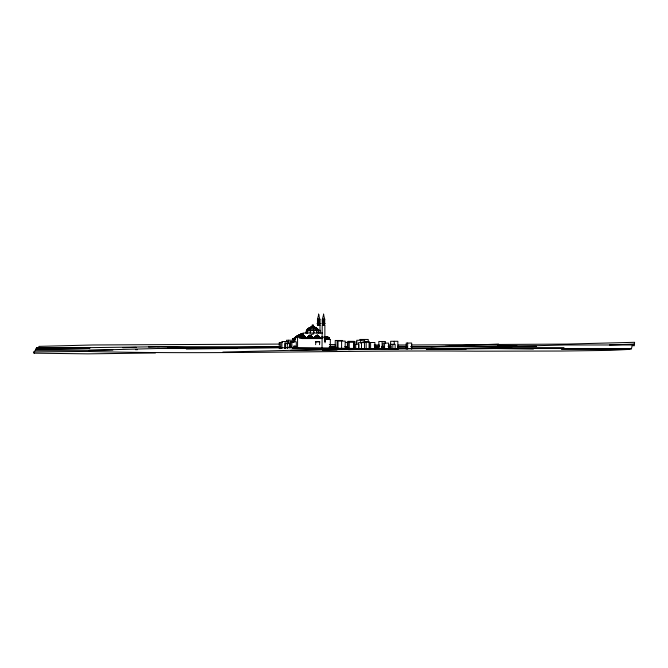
<?xml version="1.0" encoding="UTF-8"?>
<svg xmlns="http://www.w3.org/2000/svg" width="668" height="668" viewBox="0 0 668 668"><rect width="100%" height="100%" fill="white"/><g stroke="black" fill="none" stroke-linecap="round" stroke-linejoin="round"><path stroke-width="1" d="M294.697 339.428C295.824 338.776 292.801 338.609 295.339 339.428M322.419 333.023L310.319 333.023L310.461 330.359M302.487 337.874L302.829 335.862A3.031 3.014 -90 0 1 304.316 336.188L305.936 337.874L299.656 337.874L301.276 336.188A3.031 3.014 -90 0 1 302.796 335.854A3.031 2.831 90 0 1 304.224 336.188L305.911 337.874M309.576 337.874L309.919 335.862A3.031 3.014 -90 0 1 311.413 336.188L313.033 337.874L306.754 337.874L308.374 336.188A3.031 3.014 -90 0 1 309.894 335.854A3.031 2.831 90 0 1 311.321 336.188L313.008 337.874M316.908 337.874L317.242 335.862A3.031 3.014 -90 0 1 318.736 336.188L320.356 337.874L314.077 337.874L315.697 336.188A3.031 3.014 -90 0 1 317.216 335.854A3.031 2.831 90 0 1 318.644 336.188L320.164 337.874L318.603 336.188A3.031 2.764 -90 0 0 317.216 335.854A3.031 2.764 -90 0 0 315.822 336.188L314.428 337.565M327.128 338.618L327.303 337.206L327.604 337.833A2.831 0.459 -90 0 1 327.704 338.618M310.319 333.023L310.486 330.359A6.931 2.447 -90 0 1 312.674 327.019A6.931 0.685 -90 0 1 312.733 327.019A6.931 5.361 -90 0 1 315.004 327.57M324.79 339.611L324.832 339.102M315.605 344.663L315.889 341.816M319.521 344.663L319.805 341.624L315.405 341.624M307.514 333.023L307.823 330.359L307.514 333.023L309.718 333.023M310.921 330.359L310.837 330.961L310.086 330.961M325.784 337.691A2.271 2.238 -90 0 0 324.347 337.181L324.306 337.231A2.229 2.213 -90 0 1 325.065 337.691A2.271 2.238 -90 0 0 324.264 337.273L324.347 337.206A2.229 2.213 -90 0 1 325.792 337.691L325.859 337.206L326.594 337.574M306.478 330.359L306.078 333.023L306.478 330.359L320.389 330.359L320.389 333.023M38.602 347.636L38.953 346.383L92.869 344.972L279.349 344.078M301.685 337.874L302.253 336.188M308.775 337.874L309.351 336.188A3.031 1.069 -90 0 1 309.894 335.854A3.031 2.764 -90 0 1 311.28 336.188L312.841 337.874L311.321 336.188M316.098 337.874L316.674 336.188A3.031 1.069 -90 0 1 317.216 335.854A3.031 2.463 90 0 1 318.452 336.188L319.78 337.874M294.413 339.428L294.713 338.943L295.323 339.428L294.713 338.943L294.095 339.428L294.897 339.102M324.873 325.458L324.873 338.576A2.831 2.188 -90 0 1 325.349 337.833A2.229 0.785 -90 0 1 326.385 337.691L326.61 337.206L326.844 337.682A2.271 1.436 90 0 0 325.875 337.181A2.271 2.263 -90 0 0 324.431 337.691A2.229 2.196 -90 0 1 325.875 337.19A2.271 2.263 -90 0 1 327.32 337.691M294.379 339.428L294.713 338.943L295.281 339.428M302.504 336.355L302.546 336.188A3.031 0.493 -90 0 1 302.796 335.854A3.031 2.764 -90 0 1 304.182 336.188L305.744 337.874M309.601 336.355L309.643 336.188A3.031 0.493 -90 0 1 309.894 335.854A3.031 2.463 90 0 1 311.129 336.188L312.457 337.874M316.924 336.355L316.966 336.188A3.031 0.493 -90 0 1 317.216 335.854A3.031 2.346 -90 0 1 318.394 336.188L318.611 336.355M324.64 338.4A2.831 2.797 -90 0 1 325.082 337.833A2.271 2.121 -90 0 1 327.971 337.691A2.229 2.029 -90 0 0 326.61 337.19L326.468 337.682A2.271 0.935 90 0 0 325.875 337.181A2.271 2.121 -90 0 0 324.514 337.691A2.229 1.411 -90 0 0 324.297 337.44M155.444 352.971L87.733 353.856L34.043 353.155L34.377 352.787M628.897 349.414L610.293 350.383L561.103 351.034L474.865 351.193C345.598 349.932 216.349 354.842 87.09 351.435L33.4 351.894L34.043 353.155M629.74 348.529L629.456 349.414L561.462 349.414M35.454 350.299L35.796 349.23L89.712 348.529L35.796 349.23M36.022 349.23L36.598 347.636L90.289 347.636M496.583 346.75L564.585 344.972L632.295 344.972L632.011 345.857A3243.516 17.201 -90 0 1 631.16 348.529L630.876 349.414L630.592 348.529L292.292 348.529M300.959 337.874L301.903 336.188A3.031 1.762 -90 0 1 302.796 335.854A3.031 2.463 90 0 1 304.032 336.188L305.359 337.874M308.048 337.874L309 336.188A3.031 1.762 -90 0 1 309.894 335.854A3.031 2.346 -90 0 1 311.071 336.188L311.288 336.355M315.379 337.874L316.323 336.188A3.031 1.762 -90 0 1 317.216 335.854A3.031 1.92 90 0 1 318.185 336.188L319.212 337.874M295.306 339.169L295.49 338.693M294.045 339.67L296.659 336.505A8.108 6.271 -90 0 1 298.521 335.854A8.108 8.066 -90 0 1 299.147 335.946L299.648 334.827A5.177 5.11 -90 0 1 302.938 333.808A6.129 0.451 -90 0 0 302.554 336.338M300.358 337.874L301.619 336.188A3.031 2.346 -90 0 1 302.796 335.854A3.031 2.346 -90 0 1 303.973 336.188L304.783 337.006M307.455 337.874L308.708 336.188A3.031 2.346 -90 0 1 309.894 335.854A3.031 1.92 90 0 1 310.862 336.188L311.889 337.874M314.778 337.874L316.031 336.188A3.031 2.346 -90 0 1 317.216 335.854A3.031 1.762 -90 0 1 318.102 336.188L318.269 336.355M324.656 338.4A2.831 1.653 -90 0 1 324.924 337.833A2.271 1.328 -90 0 1 326.727 337.691A2.271 0.935 -90 0 1 327.345 337.181L327.362 337.206A2.271 1.436 90 0 1 328.372 337.841A2.831 1.795 -90 0 1 328.739 338.618M293.244 339.67L296.266 336.505A8.108 7.39 -90 0 1 298.521 335.854A8.108 7.999 90 0 1 299.139 335.946A8.108 7.39 90 0 0 298.521 335.854A8.108 8.066 90 0 0 296.124 336.497L292.584 339.428L293.653 339.428M307.013 337.874L308.466 336.188L306.779 337.874M314.344 337.874L315.789 336.188L314.102 337.874M293.102 339.67L296.325 336.505A8.108 7.59 90 0 1 298.521 335.854A8.108 7.59 -90 0 1 299.105 335.946M295.147 339.67L292.759 339.67L293.219 338.943L292.601 339.428L293.586 339.102M292.759 339.67L293.427 339.152M294.037 339.169L294.296 338.693M299.681 337.874L301.285 336.188L300.391 337.006M297.711 337.006L298.32 336.188A3.031 1.762 90 0 1 298.846 335.895A5.661 5.194 -90 0 0 298.254 336.814M295.707 338.25L296.208 337.44M297.293 337.089L297.678 336.505M293.411 339.002L293.077 339.428L296.149 336.505A8.108 7.999 -90 0 1 298.521 335.854A8.108 6.271 90 0 1 299.005 335.946A8.108 6.588 -90 0 0 298.521 335.854A8.108 0.802 -90 0 0 298.346 336.271L298.003 336.797A6.104 6.054 -90 0 1 298.872 335.511L299.69 334.827A5.244 5.202 90 0 1 302.938 333.808A5.995 1.87 -90 0 0 301.251 336.806L297.569 336.797L297.569 348.354L330.318 348.354L330.318 339.461M301.168 337.006L301.827 336.188A3.031 1.92 -90 0 1 302.796 335.854A3.031 1.92 90 0 1 303.765 336.188L304.792 337.874M298.571 336.355L298.671 336.188A3.031 1.069 -90 0 1 298.88 335.962L299.464 335.161L299.464 336.021M300.191 337.273L299.84 337.874L301.402 336.188A3.031 2.764 -90 0 1 302.796 335.854A3.031 1.762 -90 0 1 303.681 336.188L303.848 336.355M307.105 337.565L308.499 336.188A3.031 2.764 -90 0 1 309.894 335.854A3.031 1.762 -90 0 1 310.779 336.188L310.946 336.355M298.279 336.338L299.297 335.152M298.462 336.355L298.579 336.188A3.031 1.252 -90 0 1 298.955 335.895A3.031 2.989 -90 0 0 297.703 336.188L296.492 337.089M302.053 336.355L302.17 336.188A3.031 1.252 -90 0 1 302.796 335.854A3.031 1.252 90 0 1 303.422 336.188L304.099 337.874M309.142 336.355L309.259 336.188A3.031 1.252 -90 0 1 309.894 335.854A3.031 1.252 90 0 1 310.52 336.188L311.188 337.874M316.465 336.355L316.582 336.188A3.031 1.252 -90 0 1 317.216 335.854A3.031 1.252 90 0 1 317.843 336.188L318.511 337.874M297.227 337.006L297.97 336.188A3.031 2.463 -90 0 1 298.955 335.862A3.031 2.764 -90 0 0 297.819 336.188L296.65 337.006L297.16 336.538A8.108 4.726 -90 0 1 298.521 335.854A8.108 5.144 -90 0 1 298.922 335.946A8.108 4.726 90 0 0 298.521 335.854A8.108 6.588 90 0 0 296.567 336.497L294.596 338.25M328.055 337.691A2.271 2.263 -90 0 0 325.049 337.841A2.229 2.196 -90 0 1 326.61 337.19A2.271 1.436 90 0 1 327.529 337.691L327.362 337.206L327.103 337.682A2.229 0.785 -90 0 0 326.076 337.841A2.831 2.188 -90 0 0 325.633 338.618M297.126 337.006L297.519 336.538M300.709 337.006L301.552 336.188A3.031 2.463 90 0 1 302.796 335.854L302.971 336.355M307.806 337.006L308.199 336.538M315.129 337.006L315.53 336.538M296.316 337.089L296.993 336.505M298.062 336.355L298.245 336.188A3.031 1.92 -90 0 1 299.014 335.862M308.741 336.355L308.925 336.188A3.031 1.92 -90 0 1 309.894 335.854L310.069 336.355M316.064 336.355L316.248 336.188A3.031 1.92 -90 0 1 317.216 335.854L317.392 336.355M297.811 336.355L298.028 336.188A3.031 2.346 -90 0 1 298.972 335.862M308.424 336.355L308.649 336.188A3.031 2.463 90 0 1 309.894 335.854A3.031 1.069 -90 0 1 310.428 336.188L310.528 336.355M315.747 336.355L315.972 336.188A3.031 2.463 90 0 1 317.216 335.854A3.031 1.069 -90 0 1 317.751 336.188L317.851 336.355M325.132 337.841A2.229 2.029 -90 0 1 326.61 337.19A2.271 0.935 90 0 1 327.211 337.691A2.271 2.121 -90 0 0 325.875 337.181L325.642 337.682A2.271 2.071 90 0 0 324.347 337.181L324.498 337.682M297.819 336.188L296.809 337.006L297.703 336.188M311.196 334.509L313.643 333.975M324.807 337.056L324.347 337.131A2.28 2.246 -80.5 0 1 324.807 337.056L326.109 337.682L325.901 337.206A2.229 1.812 -90 0 0 324.698 337.691A2.271 1.754 90 0 0 324.289 337.348L324.322 336.714M430.584 346.75L498.587 344.078M609.483 345.022L633.448 344.078L633.732 344.972A1622.597 8.717 -90 0 0 634.6 342.3L566.881 344.078L411.655 344.972M122.687 347.702L136.197 347.343M148.555 347.018L159.151 346.75M34.602 351.376L35.229 350.299L89.145 350.299L156.863 348.529L237.224 348.529M222.878 352.078L359.442 348.529M430.877 346.75L440.145 346.508M445.297 346.366L457.663 346.049M471.057 345.698L474.146 345.615M322.419 350.374L336.998 349.99M348.462 349.69L358.875 349.414M442.433 349.038L496.299 347.636M36.373 348.337L157.999 346.75M221.083 347.702L279.984 346.951M329.716 346.283L335.962 346.199M89.145 350.299L112.842 349.99M135.512 349.698L137.575 349.673M186.314 349.03L292.576 347.636L398.412 349.022M329.14 347.168L335.678 347.093M329.207 348.053L336.146 347.961M375.575 347.452L378.856 347.402M389.277 347.268L391.364 347.243M397.61 347.16L406.987 347.034M411.154 346.976L429.148 346.75M429.724 346.75L498.303 345.857L517.057 346.35M290.881 350.299L427.729 348.529M495.723 348.529L426.309 349.414L456.186 349.414M591.197 349.03L631.444 348.529M318.569 314.144L318.678 315.254M323.638 314.144L323.638 315.254M318.745 315.254L318.636 314.144M319.838 319.229L317.475 319.229L317.492 325.458L319.838 325.458L319.838 319.229L318.661 314.795L317.475 319.229L317.576 325.458M324.631 324.414L324.731 319.229L322.368 319.229L322.385 324.414M316.991 323.679L320.323 323.679M321.884 323.679L325.216 323.679M322.385 325.458L324.731 325.458M302.93 333.023L307.096 333.023M324.172 336.714L324.59 337.682M321.6 336.847L322.268 336.847M302.003 338.208L322.46 338.208M302.003 338.576L322.36 338.576M324.431 338.618L329.541 338.618A2.831 2.797 -90 0 0 328.957 337.833A2.271 2.263 -90 0 0 325.775 337.841A2.831 2.822 -90 0 0 325.149 338.618M293.244 338.851L293.402 339.428L293.285 338.977M329.733 339.102L324.965 339.102L325.082 341.682M324.673 339.461L330.276 339.461M359.768 339.453L368.235 339.453L368.235 342.475M342.55 340.48L335.227 340.48L335.227 348.771M294.087 340.822L295.339 340.822M288.467 341.532L281.888 341.532L281.888 348.579M315.605 341.816L319.538 341.816M362.874 341.799L369.446 341.799L369.446 348.846L364.753 348.846M293.811 342.024L287.691 342.024L287.691 343.895M353.898 342.049L356.971 342.049M364.31 342.108L367.191 342.108M282.297 342.484L279.274 342.484L279.274 348.646M345.481 342.408L348.337 342.408M325.015 342.801L325.082 339.461M633.448 344.078L632.872 345.857L632.295 344.972M374.155 344.972L379.366 344.972M388.743 344.972L390.822 344.972M398.111 344.972L406.453 344.972M374.882 346.341L374.589 348.704M344.771 346.55L346.558 346.55L346.558 348.028M383.958 346.45L381.829 346.45L381.829 348.855M388.551 346.533L389.978 346.533L389.978 348.938M158.859 346.75L279.992 346.75M376.017 346.75L379.148 346.75M383.699 346.742L383.699 348.963M388.375 346.767L390.605 346.75M397.894 346.75L406.912 346.75M411.079 346.75L496.867 346.75M497.443 346.75L512.022 346.75M167.559 347.636L226.293 347.636M496.015 347.636L564.009 347.636M394.755 349.022L397.852 349.022L397.852 341.29L390.638 341.29L390.638 349.022M497.727 345.857L536.563 346.366M329.357 344.521L335.612 344.604M374.372 346.024L379.524 346.091M388.05 346.199L391.181 346.241M397.427 346.325L406.804 346.45M410.97 346.5L430.008 346.75M494.871 348.529L533.423 349.03M426.593 348.529L466.272 349.03M193.712 348.103L213.501 348.362M218.712 348.429L226.001 348.529L157.715 346.75M498.011 345.857L517.591 346.366M294.805 338.977C293.811 339.72 295.114 338.217 294.738 339.428M318.719 336.188L320.331 337.874M304.224 336.188L305.51 337.565M325.291 338.4A2.831 1.795 -90 0 1 325.575 337.833A2.271 1.436 -90 0 1 326.61 337.181L326.752 337.682M303.431 336.355L303.33 336.188A3.031 1.069 -90 0 0 302.353 336.188M36.882 348.713L36.598 347.636M324.731 319.229L323.546 314.795L322.368 319.229L322.469 324.414M318.544 330.359L318.92 333.023L318.544 330.359A6.931 6.488 -90 0 0 312.674 327.019A6.931 2.856 90 0 0 312.424 327.019M316.649 330.359L316.908 333.023L316.657 330.359A6.931 4.4 -90 0 0 312.674 327.019A6.931 1.127 -90 0 0 312.574 327.019M317.726 337.874L317.459 336.188A3.031 0.493 90 0 0 317.216 335.854M310.403 337.874L310.136 336.188A3.031 0.493 90 0 0 309.894 335.854M303.305 337.874L303.047 336.188A3.031 0.493 90 0 0 302.796 335.854M313.709 330.359L313.76 333.023L313.693 330.359A6.931 1.127 -90 0 0 312.674 327.019A6.931 5.636 -90 0 0 310.228 327.57M411.688 349.222L411.688 343.06L406.236 343.06L406.236 349.222M407.647 343.06L407.647 349.222M395.139 349.247L395.139 344.337L390.555 344.337L390.555 349.247M394.237 341.29L394.237 344.195M392.842 344.337L392.842 349.247M389.402 346.767L389.402 348.98M388.609 349.272L388.609 343.11L383.165 343.11L383.165 349.272M385.403 343.486L385.403 341.473L378.831 341.473L378.831 348.521M384.576 343.11L384.576 349.272M383.04 346.45L383.04 348.855M382.789 346.742L382.789 348.963M382.104 341.473L382.104 348.521M375.75 346.341L375.75 348.562M374.89 349.047L374.89 342.509L369.112 342.509L369.112 349.047M370.615 342.509L370.615 349.047M366.156 341.799L366.156 348.846M364.628 342.166L364.628 340.288L356.745 340.288L356.745 344.045M361.497 342.634L361.497 348.972M360.678 340.288L360.678 343.101M358.916 349.013L358.916 344.145L354.616 344.145L354.616 349.013L364.461 348.972L364.461 342.634L358.541 342.634L358.541 348.972M355.735 344.145L355.735 349.013M354.424 342.049L354.424 345.748M354.366 348.671L354.366 341.356L347.903 341.356L347.903 348.671M354.249 345.189L354.249 348.896M349.23 342.275L349.23 348.93M347.377 342.408L347.377 348.537M345.531 346.55L345.531 348.028M345.189 348.763L345.189 341.089L338.025 341.089L338.025 348.763M341.599 341.089L341.599 348.763M337.123 340.48L337.123 348.771M335.169 346.283L335.169 348.688M327.312 336.714L327.37 337.315M326.585 336.714L326.635 337.315M325.015 339.461L325.015 340.939M324.514 325.458L324.514 319.229L324.464 324.414M324.381 336.714L324.381 337.315A2.271 2.071 90 0 1 324.94 337.691A2.271 1.436 -90 0 1 325.875 337.181A2.229 2.029 -90 0 1 327.203 337.691M324.297 319.229L324.297 324.414M324.038 319.229L324.038 325.458M323.738 319.229L323.738 325.458M323.529 314.144L323.571 315.254M323.429 319.229L323.429 325.458M323.128 319.229L323.128 325.458M322.861 325.458L322.861 319.229L322.803 324.414M322.636 319.229L322.636 325.458M322.226 325.458L322.018 348.354M319.98 325.458L319.98 330.501M319.738 319.229L319.738 325.458M319.404 319.229L319.404 324.414M319.145 319.229L319.145 325.458M318.853 319.229L318.853 325.458M318.544 319.229L318.544 325.458M318.235 319.229L318.235 325.458M317.968 319.229L317.968 325.458M317.743 319.229L317.743 324.414M317.258 335.161L317.258 336.021M317.175 335.161L317.175 336.021M312.766 325.116L312.766 327.078M298.563 335.077L298.496 335.946M296.3 347.569L296.3 341.816L290.371 341.816L290.371 346.608M295.732 347.727L295.732 346.116L293.594 346.116L293.594 347.727M294.813 346.116L294.813 347.727M293.953 342.116L293.953 340.246L286.53 340.246L286.53 342.116M291.908 341.816L291.908 347.569M290.939 347.786L290.939 346.308L289.152 346.308L289.152 347.786M290.739 342.024L290.739 346.709M289.904 346.308L289.904 347.786M289.653 346.567L289.653 343.552L284.969 343.552L284.969 348.579M288.451 340.246L288.451 342.116M287.307 343.552L287.307 348.579M285.169 341.532L285.169 348.579M280.685 342.484L280.685 348.646M298.229 336.271A8.108 1.319 90 0 1 298.521 335.854A8.108 3.34 -90 0 1 299.039 336.087M298.705 336.271A8.108 0.802 90 0 0 298.521 335.854A8.108 5.144 90 0 0 297.36 336.271M298.821 336.271A8.108 1.319 -90 0 0 298.521 335.854A8.108 3.34 90 0 0 297.769 336.271M297.878 336.271A8.108 2.864 -90 0 1 298.521 335.854A8.108 2.864 90 0 1 298.963 336.087M310.762 327.57A6.931 4.4 -90 0 1 312.674 327.019A6.931 6.897 -90 0 1 318.878 330.359M307.931 328.915A6.931 6.488 -90 0 1 312.674 327.019A6.931 6.321 -90 0 1 316.415 328.155M316.874 328.514A6.931 6.321 -90 0 1 317.292 328.915M317.684 329.366A6.931 6.321 -90 0 1 318.035 329.842M306.529 330.359A6.931 6.839 -90 0 1 312.674 327.019A6.931 2.447 -90 0 1 313.735 327.57M306.996 330.359A6.931 6.321 -90 0 1 312.674 327.019A6.931 4.041 -90 0 1 314.436 327.57M315.438 327.838A6.931 5.361 -90 0 1 315.847 328.155M312.181 327.57A6.931 1.127 -90 0 1 312.282 327.353M308.549 328.915A6.931 5.636 -90 0 1 308.933 328.514M309.342 328.155A6.931 5.636 -90 0 1 309.768 327.838M311.43 327.57A6.931 2.856 90 0 1 312.165 327.078M306.846 330.359A6.931 6.488 -90 0 1 307.531 329.366M307.856 330.359A6.931 5.361 -90 0 1 312.674 327.019A6.931 5.636 -90 0 1 317.734 330.359M309.042 330.359A6.931 4.041 -90 0 1 312.674 327.019A6.931 2.856 -90 0 1 315.246 330.359M312.065 330.359A6.931 0.685 90 0 1 312.674 327.019M325.533 337.691A2.271 1.845 -90 0 0 324.347 337.181L324.414 337.273A2.271 0.802 90 0 1 324.865 337.691A2.271 1.845 -90 0 0 324.322 337.348L324.372 337.206A2.271 1.754 90 0 1 325.475 337.691M324.949 337.691A2.229 0.918 -90 0 0 324.347 337.19L324.423 337.231A2.229 1.294 -90 0 1 325.199 337.691A2.271 0.935 -90 0 1 325.875 337.181A2.229 1.812 -90 0 1 327.053 337.691A2.271 1.754 -90 0 0 324.665 337.841M301.903 334.309A6.129 2.388 -90 0 1 302.938 333.816A5.828 3.148 -90 0 0 300.099 336.806M302.587 334.309A6.171 1.002 -90 0 1 303.79 336.338M299.105 335.52A5.661 5.194 -90 0 1 302.938 333.766A5.661 4.208 -90 0 0 299.139 336.814M299.89 335.152A5.828 4.551 -90 0 1 302.938 333.783A5.995 3.599 -90 0 0 301.368 334.309M300.542 335.152A5.995 3.599 -90 0 1 300.8 334.827M324.397 337.841A2.229 2.029 -90 0 1 325.875 337.19M325.141 338.4A2.831 1.002 -90 0 1 325.299 337.833A2.229 1.812 -90 0 1 327.788 337.691A2.229 0.785 -90 0 0 326.802 337.841A2.831 1.002 -90 0 0 326.56 338.618M324.264 338.4A2.831 2.188 -90 0 1 324.615 337.833M326.009 337.691A2.271 0.935 -90 0 1 326.61 337.181M327.454 337.691A2.271 1.328 -90 0 0 325.692 337.841A2.831 1.653 -90 0 0 325.324 338.618A2.831 2.58 -90 0 1 325.85 337.833A2.271 2.121 -90 0 1 328.865 337.841A2.831 2.647 -90 0 1 329.407 338.618M325.391 337.841A2.271 1.754 -90 0 1 327.738 337.691M324.915 338.4A2.831 2.305 -90 0 1 325.283 337.833A2.831 2.647 -90 0 0 324.773 338.4M328.389 338.008A2.831 2.797 -90 0 1 328.673 338.4M328.297 338.008A2.831 2.647 -90 0 1 328.564 338.4A2.831 1.653 -90 0 0 328.297 337.833M325.875 338.4A2.831 1.002 -90 0 1 326.034 337.833A2.229 1.812 -90 0 1 328.664 337.841A2.831 2.305 -90 0 1 329.132 338.618A2.831 2.188 -90 0 0 328.606 337.833A2.271 1.754 -90 0 0 326.126 337.841M329.357 338.618A2.831 2.58 -90 0 0 328.831 337.833A2.229 2.029 -90 0 0 325.951 337.841A2.831 2.305 -90 0 0 325.55 338.618M324.731 338.618A2.831 2.58 -90 0 1 325.258 337.833M325.742 337.841A2.229 2.196 -90 0 1 327.345 337.19A2.271 0.935 90 0 1 328.013 337.841A2.831 1.169 -90 0 1 328.255 338.618M326.418 337.691A2.271 1.436 -90 0 1 327.345 337.181M328.188 337.691A2.271 1.328 -90 0 0 326.427 337.841A2.831 1.653 -90 0 0 326.059 338.618M326.017 338.4A2.831 1.795 -90 0 1 326.31 337.833M325.274 338.618A2.831 2.647 -90 0 1 325.817 337.833M302.938 333.808A5.244 4.718 90 0 0 299.957 334.835L299.247 335.511A6.104 5.494 -90 0 0 298.404 336.797M294.713 339.002L294.53 339.428L294.747 338.96M292.801 339.369L293.102 338.977L292.801 339.369M313.25 325.116L312.098 325.116L312.098 327.078L313.25 327.078L313.25 325.116M298.788 335.077L298.279 335.077L298.279 335.946L298.788 335.946L298.788 335.077M303.047 335.161L302.546 335.161L302.546 336.021L303.047 336.021L303.047 335.161M310.144 335.161L309.635 335.161L309.635 336.021L310.144 336.021L310.144 335.161M317.467 335.161L316.966 335.161L316.966 336.021L317.467 336.021L317.467 335.161M326.051 336.714L325.7 337.315L326.051 336.714M326.786 336.714L326.435 337.315L326.786 336.714M327.52 336.714L327.17 337.315L327.52 336.714M353.581 342.275L347.702 342.275L347.702 348.93L353.581 348.93L353.581 342.275M325.909 337.315L325.909 336.714L325.85 337.315M309.935 336.021L309.935 335.161L309.852 336.021M302.838 336.021L302.838 335.161L302.754 336.021"/></g></svg>
